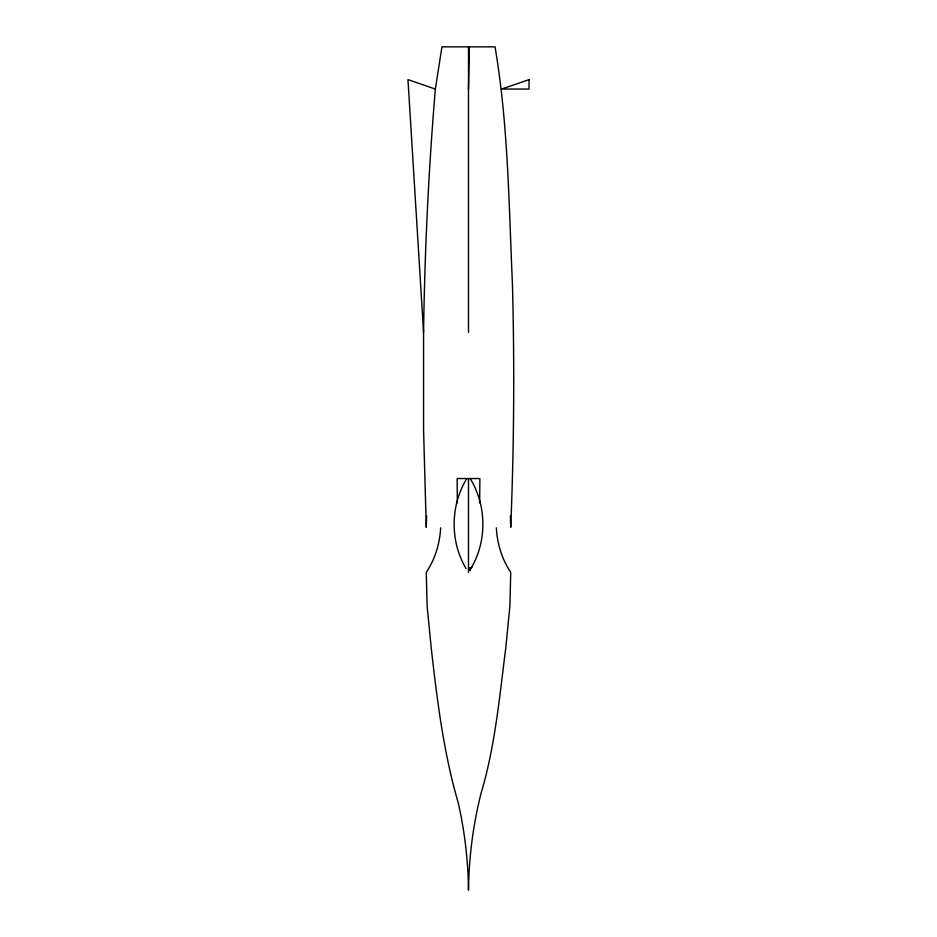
<?xml version="1.0" encoding="UTF-8"?>
<svg xmlns="http://www.w3.org/2000/svg" width="937" height="937" viewBox="0 0 937 937"><rect width="100%" height="100%" fill="white"/><g stroke="black" fill="none" stroke-linecap="round" stroke-linejoin="round"><path stroke-width="1.41" d="M510.349 515.783L510.735 527.238C514.026 446.094 514.589 364.844 512.422 283.653C508.838 204.629 508.311 124.996 495.041 46.85L441.959 46.85L435.33 89.062A3533.216 3533.216 0 0 0 423.571 332.377L423.571 429.825L426.265 527.238L426.651 515.783M479.65 502.888L479.873 478.538L468.933 478.538M468.5 89.062L469.355 46.85M440.648 527.836C439.851 543.577 435.073 559.202 426.265 572.32L427.12 606.098L431.243 648.123C437.146 700.267 443.576 752.61 458.31 803.126C464.729 831.669 468.149 860.892 468.5 890.15C468.887 857.636 473.08 825.181 480.95 793.639C495.158 746.344 499.468 696.882 505.757 648.123L509.88 606.098L510.735 572.32C501.927 559.202 497.149 543.577 496.352 527.836M470.761 568.712L471.779 566.744L470.784 568.712C487.17 541.527 486.795 505.547 470.175 478.538M466.825 478.538C450.17 505.547 449.901 541.457 466.134 568.712M468.067 478.538L457.127 478.538L457.35 502.888M435.33 89.062L407.97 79.622L423.571 332.377M469.929 569.227L469.976 570.539L469.894 567.658M468.5 46.85L468.5 332.377M468.5 478.538L468.5 572.32M529.03 79.622L501.67 89.062L529.03 89.062L529.03 79.622"/></g></svg>
